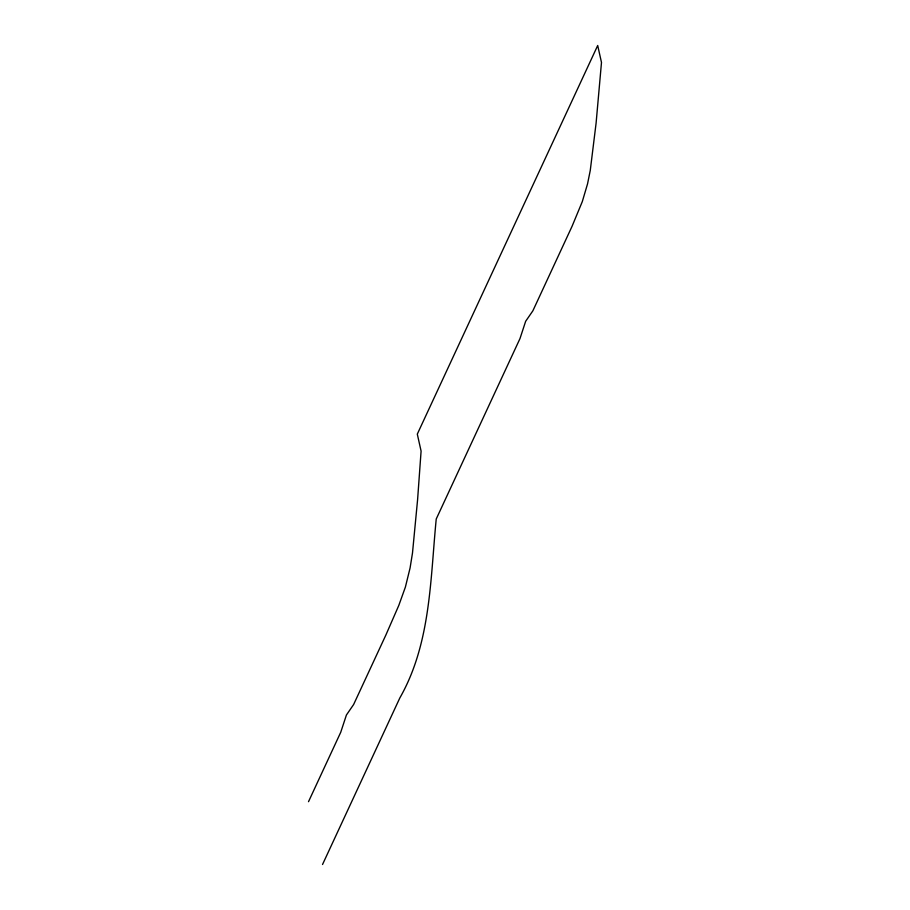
<?xml version="1.0" encoding="UTF-8"?>
<svg xmlns="http://www.w3.org/2000/svg" width="910" height="910" viewBox="0 0 910 910"><rect width="100%" height="100%" fill="white"/><g stroke="black" fill="none" stroke-linecap="round" stroke-linejoin="round"><path stroke-width="1.36" d="M308.513 801.687L340.727 732.288L346.414 715.01L353.615 704.533L385.829 635.135L398.808 605.4L405.394 587.064L410.08 567.976L412.492 552.996L417.599 499.59L421.091 451.098L417.303 434.115L597.699 45.5L601.487 62.471L596.095 123.157L590.271 170.42L587.541 183.888L582.298 201.611L572.083 226.249L532.873 310.81L525.661 321.275L519.985 338.577L436.231 519.007C430.282 579.499 430.862 643.518 399.831 697.947L322.527 864.5"/></g></svg>
